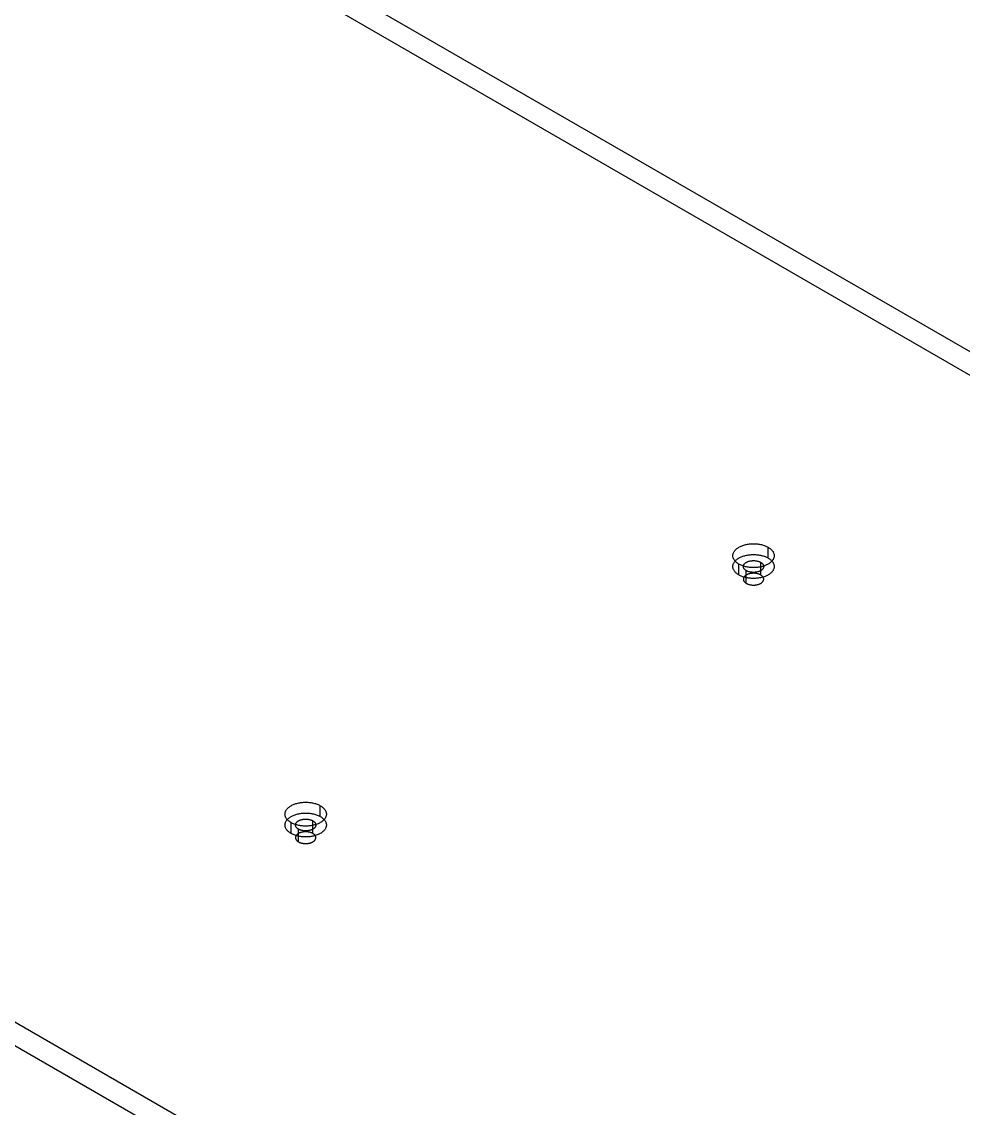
# Model space of a CAD drawing. Header units: inches. Extents: x 3 to 201, y 3 to 129.
# Drawn here: x 65.004 to 68.527, y 17.316 to 21.382 of the extents above; entities that cross this region are included whole.
import ezdxf

# ---------------------------------------------------------------- set-up
doc = ezdxf.new("R2010")
doc.units = ezdxf.units.IN
doc.header["$MEASUREMENT"] = 0

msp = doc.modelspace()

# ---------------------------------------------------------------- linework, layer by layer
at = {"layer": 'OUTLINE'}
for p, q in [((58.1268, 26.1667), (76.386, 15.6244)), ((58.1268, 26.0787), (76.386, 15.5364)), ((72.4259, 13.3379), (54.1667, 23.8802)), ((72.4259, 13.25), (54.1667, 23.7923)), ((67.6669, 19.3949), (67.6679, 19.397)), ((67.6679, 19.397), (67.6691, 19.3991)), ((67.6691, 19.3991), (67.6705, 19.4011)), ((67.6705, 19.4011), (67.672, 19.4031)), ((67.672, 19.4031), (67.6737, 19.4051)), ((67.6737, 19.4051), (67.6756, 19.407)), ((67.6756, 19.407), (67.6776, 19.4088)), ((67.6776, 19.4088), (67.6798, 19.4106)), ((67.6798, 19.4106), (67.6821, 19.4124)), ((67.6821, 19.4124), (67.6846, 19.414)), ((67.6846, 19.414), (67.6872, 19.4156)), ((67.6872, 19.4156), (67.69, 19.4171)), ((67.69, 19.4171), (67.6929, 19.4186)), ((67.6929, 19.4186), (67.6959, 19.4199)), ((67.6959, 19.4199), (67.699, 19.4212)), ((67.699, 19.4212), (67.7022, 19.4223)), ((67.7022, 19.4223), (67.7055, 19.4234)), ((67.7055, 19.4234), (67.7089, 19.4244)), ((67.7089, 19.4244), (67.7124, 19.4253)), ((67.7124, 19.4253), (67.7159, 19.4261)), ((67.7159, 19.4261), (67.7195, 19.4268)), ((67.7195, 19.4268), (67.7232, 19.4274)), ((67.7232, 19.4274), (67.7269, 19.4278)), ((67.7269, 19.4278), (67.7306, 19.4282)), ((67.7306, 19.4282), (67.7344, 19.4285)), ((67.7344, 19.4285), (67.7382, 19.4287)), ((67.7382, 19.4287), (67.742, 19.4287)), ((67.742, 19.4287), (67.7458, 19.4287)), ((67.7458, 19.4287), (67.7496, 19.4285)), ((67.7496, 19.4285), (67.7533, 19.4282)), ((67.7533, 19.4282), (67.7571, 19.4278)), ((67.7571, 19.4278), (67.7608, 19.4274)), ((67.7608, 19.4274), (67.7645, 19.4268)), ((67.7645, 19.4268), (67.7681, 19.4261)), ((67.7681, 19.4261), (67.7716, 19.4253)), ((67.7716, 19.4253), (67.7751, 19.4244)), ((67.7751, 19.4244), (67.7785, 19.4234)), ((67.7785, 19.4234), (67.7818, 19.4223)), ((67.7818, 19.4223), (67.785, 19.4212)), ((67.785, 19.4212), (67.7881, 19.4199)), ((67.7881, 19.4199), (67.7911, 19.4186)), ((67.7911, 19.4186), (67.794, 19.4171)), ((67.794, 19.4171), (67.7967, 19.4156)), ((67.7967, 19.3752), (67.7967, 19.4156)), ((67.7967, 19.4156), (67.7993, 19.414)), ((67.7993, 19.414), (67.8018, 19.4124)), ((67.8018, 19.4124), (67.8042, 19.4106)), ((67.8042, 19.4106), (67.8063, 19.4088)), ((67.8063, 19.4088), (67.8084, 19.407)), ((67.8084, 19.407), (67.8103, 19.4051)), ((67.8103, 19.4051), (67.812, 19.4031)), ((67.812, 19.4031), (67.8135, 19.4011)), ((67.8135, 19.4011), (67.8149, 19.3991)), ((67.8149, 19.3991), (67.8161, 19.397)), ((67.8161, 19.397), (67.8171, 19.3949)), ((67.6646, 19.384), (67.6647, 19.3862)), ((67.6647, 19.3818), (67.6646, 19.384)), ((67.6647, 19.3862), (67.6649, 19.3884)), ((67.6649, 19.3796), (67.6647, 19.3818)), ((67.6649, 19.3884), (67.6654, 19.3906)), ((67.6654, 19.3775), (67.6649, 19.3796)), ((67.6654, 19.3906), (67.6661, 19.3927)), ((67.6661, 19.3753), (67.6654, 19.3775)), ((67.6661, 19.3927), (67.6669, 19.3949)), ((67.6669, 19.3731), (67.6661, 19.3753)), ((67.6679, 19.371), (67.6669, 19.3731)), ((67.6669, 19.3544), (67.6679, 19.3565)), ((67.6691, 19.369), (67.6679, 19.371)), ((67.6679, 19.3565), (67.6691, 19.3586)), ((67.6705, 19.3669), (67.6691, 19.369)), ((67.6691, 19.3586), (67.6705, 19.3607)), ((67.672, 19.3649), (67.6705, 19.3669)), ((67.6705, 19.3607), (67.672, 19.3627)), ((67.6737, 19.3629), (67.672, 19.3649)), ((67.672, 19.3627), (67.6737, 19.3646)), ((67.6737, 19.3646), (67.6756, 19.3665)), ((67.6756, 19.361), (67.6737, 19.3629)), ((67.6756, 19.3665), (67.6776, 19.3684)), ((67.6776, 19.3592), (67.6756, 19.361)), ((67.6776, 19.3684), (67.6798, 19.3702)), ((67.6798, 19.3574), (67.6776, 19.3592)), ((67.6798, 19.3702), (67.6821, 19.3719)), ((67.6821, 19.3557), (67.6798, 19.3574)), ((67.6821, 19.3719), (67.6846, 19.3736)), ((67.6846, 19.354), (67.6821, 19.3557)), ((67.6846, 19.3736), (67.6872, 19.3752)), ((67.6872, 19.3752), (67.69, 19.3767)), ((67.69, 19.3767), (67.6929, 19.3781)), ((67.6929, 19.3781), (67.6959, 19.3795)), ((67.6959, 19.3795), (67.699, 19.3807)), ((67.699, 19.3807), (67.7022, 19.3819)), ((67.7022, 19.3819), (67.7055, 19.383)), ((67.7055, 19.383), (67.7089, 19.384)), ((67.7084, 19.3539), (67.7093, 19.3549)), ((67.7089, 19.384), (67.7124, 19.3849)), ((67.7093, 19.3549), (67.7103, 19.3558)), ((67.7103, 19.3558), (67.7114, 19.3567)), ((67.7114, 19.3567), (67.7125, 19.3575)), ((67.7124, 19.3849), (67.7159, 19.3856)), ((67.7125, 19.3575), (67.7137, 19.3583)), ((67.7137, 19.3583), (67.715, 19.3591)), ((67.715, 19.3591), (67.7164, 19.3599)), ((67.7159, 19.3856), (67.7195, 19.3863)), ((67.7164, 19.3599), (67.7178, 19.3606)), ((67.7178, 19.3606), (67.7193, 19.3612)), ((67.7193, 19.3612), (67.7208, 19.3619)), ((67.7195, 19.3863), (67.7232, 19.3869)), ((67.7208, 19.3619), (67.7224, 19.3624)), ((67.7224, 19.3624), (67.724, 19.363)), ((67.7232, 19.3869), (67.7269, 19.3874)), ((67.724, 19.363), (67.7257, 19.3635)), ((67.7257, 19.3635), (67.7274, 19.3639)), ((67.7269, 19.3874), (67.7306, 19.3878)), ((67.7274, 19.3639), (67.7291, 19.3643)), ((67.7291, 19.3643), (67.7309, 19.3646)), ((67.7306, 19.3878), (67.7344, 19.388)), ((67.7309, 19.3646), (67.7327, 19.3649)), ((67.7327, 19.3649), (67.7345, 19.3651)), ((67.7344, 19.388), (67.7382, 19.3882)), ((67.7345, 19.3651), (67.7364, 19.3653)), ((67.7364, 19.3653), (67.7382, 19.3655)), ((67.7382, 19.3882), (67.742, 19.3883)), ((67.7382, 19.3655), (67.7401, 19.3655)), ((67.7401, 19.3655), (67.742, 19.3656)), ((67.742, 19.3883), (67.7458, 19.3882)), ((67.742, 19.3656), (67.7438, 19.3655)), ((67.7438, 19.3655), (67.7457, 19.3655)), ((67.7457, 19.3655), (67.7476, 19.3653)), ((67.7458, 19.3882), (67.7496, 19.388)), ((67.7476, 19.3653), (67.7494, 19.3651)), ((67.7494, 19.3651), (67.7512, 19.3649)), ((67.7496, 19.388), (67.7533, 19.3878)), ((67.7512, 19.3649), (67.753, 19.3646)), ((67.753, 19.3646), (67.7548, 19.3643)), ((67.7533, 19.3878), (67.7571, 19.3874)), ((67.7548, 19.3643), (67.7566, 19.3639)), ((67.7566, 19.3639), (67.7583, 19.3635)), ((67.7571, 19.3874), (67.7608, 19.3869)), ((67.7583, 19.3635), (67.76, 19.363)), ((67.76, 19.363), (67.7616, 19.3624)), ((67.7608, 19.3869), (67.7645, 19.3863)), ((67.7616, 19.3624), (67.7632, 19.3619)), ((67.7632, 19.3619), (67.7647, 19.3612)), ((67.7645, 19.3863), (67.7681, 19.3856)), ((67.7647, 19.3612), (67.7662, 19.3606)), ((67.7662, 19.3606), (67.7676, 19.3599)), ((67.7676, 19.3599), (67.7689, 19.3591)), ((67.7681, 19.3856), (67.7716, 19.3849)), ((67.7689, 19.3591), (67.7702, 19.3583)), ((67.7689, 19.3116), (67.7689, 19.3591)), ((67.7702, 19.3583), (67.7715, 19.3575)), ((67.7715, 19.3575), (67.7726, 19.3567)), ((67.7716, 19.3849), (67.7751, 19.384)), ((67.7726, 19.3567), (67.7737, 19.3558)), ((67.7737, 19.3558), (67.7747, 19.3549)), ((67.7747, 19.3549), (67.7756, 19.3539)), ((67.7751, 19.384), (67.7785, 19.383)), ((67.7785, 19.383), (67.7818, 19.3819)), ((67.7818, 19.3819), (67.785, 19.3807)), ((67.785, 19.3807), (67.7881, 19.3795)), ((67.7881, 19.3795), (67.7911, 19.3781)), ((67.7911, 19.3781), (67.794, 19.3767)), ((67.794, 19.3767), (67.7967, 19.3752)), ((67.7967, 19.3752), (67.7993, 19.3736)), ((67.7993, 19.3736), (67.8018, 19.3719)), ((67.8018, 19.3557), (67.7993, 19.354)), ((67.8018, 19.3719), (67.8042, 19.3702)), ((67.8042, 19.3574), (67.8018, 19.3557)), ((67.8042, 19.3702), (67.8063, 19.3684)), ((67.8063, 19.3592), (67.8042, 19.3574)), ((67.8063, 19.3684), (67.8084, 19.3665)), ((67.8084, 19.361), (67.8063, 19.3592)), ((67.8084, 19.3665), (67.8103, 19.3646)), ((67.8103, 19.3629), (67.8084, 19.361)), ((67.812, 19.3649), (67.8103, 19.3629)), ((67.8103, 19.3646), (67.812, 19.3627)), ((67.8135, 19.3669), (67.812, 19.3649)), ((67.812, 19.3627), (67.8135, 19.3607)), ((67.8149, 19.369), (67.8135, 19.3669)), ((67.8135, 19.3607), (67.8149, 19.3586)), ((67.8161, 19.371), (67.8149, 19.369)), ((67.8149, 19.3586), (67.8161, 19.3565)), ((67.8171, 19.3731), (67.8161, 19.371)), ((67.8161, 19.3565), (67.8171, 19.3544)), ((67.8171, 19.3949), (67.8179, 19.3927)), ((67.8179, 19.3753), (67.8171, 19.3731)), ((67.8179, 19.3927), (67.8186, 19.3906)), ((67.8186, 19.3775), (67.8179, 19.3753)), ((67.8186, 19.3906), (67.819, 19.3884)), ((67.819, 19.3796), (67.8186, 19.3775)), ((67.819, 19.3884), (67.8193, 19.3862)), ((67.8193, 19.3818), (67.819, 19.3796)), ((67.8193, 19.3862), (67.8194, 19.384)), ((67.8194, 19.384), (67.8193, 19.3818)), ((67.6646, 19.3436), (67.6647, 19.3458)), ((67.6647, 19.3414), (67.6646, 19.3436)), ((67.6647, 19.3458), (67.6649, 19.3479)), ((67.6649, 19.3392), (67.6647, 19.3414)), ((67.6649, 19.3479), (67.6654, 19.3501)), ((67.6654, 19.337), (67.6649, 19.3392)), ((67.6654, 19.3501), (67.6661, 19.3523)), ((67.6661, 19.3348), (67.6654, 19.337)), ((67.6661, 19.3523), (67.6669, 19.3544)), ((67.6669, 19.3327), (67.6661, 19.3348)), ((67.6679, 19.3306), (67.6669, 19.3327)), ((67.6691, 19.3285), (67.6679, 19.3306)), ((67.6705, 19.3265), (67.6691, 19.3285)), ((67.672, 19.3244), (67.6705, 19.3265)), ((67.6737, 19.3225), (67.672, 19.3244)), ((67.6756, 19.3206), (67.6737, 19.3225)), ((67.6776, 19.3187), (67.6756, 19.3206)), ((67.6798, 19.3169), (67.6776, 19.3187)), ((67.6821, 19.3152), (67.6798, 19.3169)), ((67.6846, 19.3135), (67.6821, 19.3152)), ((67.6872, 19.3524), (67.6846, 19.354)), ((67.69, 19.3509), (67.6872, 19.3524)), ((67.6872, 19.312), (67.6872, 19.3524)), ((67.6929, 19.3495), (67.69, 19.3509)), ((67.6959, 19.3481), (67.6929, 19.3495)), ((67.699, 19.3468), (67.6959, 19.3481)), ((67.7022, 19.3457), (67.699, 19.3468)), ((67.7055, 19.3446), (67.7022, 19.3457)), ((67.7039, 19.3446), (67.704, 19.3457)), ((67.7039, 19.3436), (67.7039, 19.3446)), ((67.7039, 19.3425), (67.7039, 19.3436)), ((67.704, 19.3414), (67.7039, 19.3425)), ((67.704, 19.3457), (67.7043, 19.3468)), ((67.7043, 19.3403), (67.704, 19.3414)), ((67.7043, 19.3468), (67.7046, 19.3479)), ((67.7046, 19.3393), (67.7043, 19.3403)), ((67.7046, 19.3479), (67.705, 19.3489)), ((67.705, 19.3382), (67.7046, 19.3393)), ((67.705, 19.3489), (67.7055, 19.3499)), ((67.7055, 19.3372), (67.705, 19.3382)), ((67.7055, 19.3499), (67.7061, 19.351)), ((67.7089, 19.3436), (67.7055, 19.3446)), ((67.7061, 19.3361), (67.7055, 19.3372)), ((67.7061, 19.351), (67.7068, 19.352)), ((67.7068, 19.3351), (67.7061, 19.3361)), ((67.7068, 19.352), (67.7075, 19.353)), ((67.7075, 19.3341), (67.7068, 19.3351)), ((67.7075, 19.353), (67.7084, 19.3539)), ((67.7084, 19.3332), (67.7075, 19.3341)), ((67.7093, 19.3322), (67.7084, 19.3332)), ((67.7124, 19.3427), (67.7089, 19.3436)), ((67.7103, 19.3313), (67.7093, 19.3322)), ((67.7114, 19.3304), (67.7103, 19.3313)), ((67.7125, 19.3296), (67.7114, 19.3304)), ((67.7159, 19.3419), (67.7124, 19.3427)), ((67.7137, 19.3288), (67.7125, 19.3296)), ((67.715, 19.328), (67.7137, 19.3288)), ((67.7164, 19.3272), (67.715, 19.328)), ((67.715, 19.2805), (67.715, 19.328)), ((67.7195, 19.3412), (67.7159, 19.3419)), ((67.7178, 19.3265), (67.7164, 19.3272)), ((67.7193, 19.3259), (67.7178, 19.3265)), ((67.7208, 19.3253), (67.7193, 19.3259)), ((67.7208, 19.3144), (67.7193, 19.3138)), ((67.7232, 19.3407), (67.7195, 19.3412)), ((67.7224, 19.3247), (67.7208, 19.3253)), ((67.7224, 19.315), (67.7208, 19.3144)), ((67.724, 19.3241), (67.7224, 19.3247)), ((67.724, 19.3155), (67.7224, 19.315)), ((67.7269, 19.3402), (67.7232, 19.3407)), ((67.7257, 19.3237), (67.724, 19.3241)), ((67.7257, 19.316), (67.724, 19.3155)), ((67.7274, 19.3232), (67.7257, 19.3237)), ((67.7274, 19.3164), (67.7257, 19.316)), ((67.7306, 19.3398), (67.7269, 19.3402)), ((67.7291, 19.3228), (67.7274, 19.3232)), ((67.7291, 19.3168), (67.7274, 19.3164)), ((67.7309, 19.3225), (67.7291, 19.3228)), ((67.7309, 19.3171), (67.7291, 19.3168)), ((67.7344, 19.3395), (67.7306, 19.3398)), ((67.7327, 19.3222), (67.7309, 19.3225)), ((67.7327, 19.3174), (67.7309, 19.3171)), ((67.7345, 19.322), (67.7327, 19.3222)), ((67.7345, 19.3177), (67.7327, 19.3174)), ((67.7382, 19.3394), (67.7344, 19.3395)), ((67.7364, 19.3218), (67.7345, 19.322)), ((67.7364, 19.3178), (67.7345, 19.3177)), ((67.7382, 19.3217), (67.7364, 19.3218)), ((67.7382, 19.318), (67.7364, 19.3178)), ((67.742, 19.3393), (67.7382, 19.3394)), ((67.7401, 19.3216), (67.7382, 19.3217)), ((67.7401, 19.3181), (67.7382, 19.318)), ((67.742, 19.3215), (67.7401, 19.3216)), ((67.742, 19.3181), (67.7401, 19.3181)), ((67.7458, 19.3394), (67.742, 19.3393)), ((67.7438, 19.3216), (67.742, 19.3215)), ((67.7438, 19.3181), (67.742, 19.3181)), ((67.7457, 19.3217), (67.7438, 19.3216)), ((67.7457, 19.318), (67.7438, 19.3181)), ((67.7476, 19.3218), (67.7457, 19.3217)), ((67.7476, 19.3178), (67.7457, 19.318)), ((67.7496, 19.3395), (67.7458, 19.3394)), ((67.7494, 19.322), (67.7476, 19.3218)), ((67.7494, 19.3177), (67.7476, 19.3178)), ((67.7512, 19.3222), (67.7494, 19.322)), ((67.7512, 19.3174), (67.7494, 19.3177)), ((67.7533, 19.3398), (67.7496, 19.3395)), ((67.753, 19.3225), (67.7512, 19.3222)), ((67.753, 19.3171), (67.7512, 19.3174)), ((67.7548, 19.3228), (67.753, 19.3225)), ((67.7548, 19.3168), (67.753, 19.3171)), ((67.7571, 19.3402), (67.7533, 19.3398)), ((67.7566, 19.3232), (67.7548, 19.3228)), ((67.7566, 19.3164), (67.7548, 19.3168)), ((67.7583, 19.3237), (67.7566, 19.3232)), ((67.7583, 19.316), (67.7566, 19.3164)), ((67.7608, 19.3407), (67.7571, 19.3402)), ((67.76, 19.3241), (67.7583, 19.3237)), ((67.76, 19.3155), (67.7583, 19.316)), ((67.7616, 19.3247), (67.76, 19.3241)), ((67.7616, 19.315), (67.76, 19.3155)), ((67.7645, 19.3412), (67.7608, 19.3407)), ((67.7632, 19.3253), (67.7616, 19.3247)), ((67.7632, 19.3144), (67.7616, 19.315)), ((67.7647, 19.3259), (67.7632, 19.3253)), ((67.7647, 19.3138), (67.7632, 19.3144)), ((67.7681, 19.3419), (67.7645, 19.3412)), ((67.7662, 19.3265), (67.7647, 19.3259)), ((67.7676, 19.3272), (67.7662, 19.3265)), ((67.7689, 19.328), (67.7676, 19.3272)), ((67.7716, 19.3427), (67.7681, 19.3419)), ((67.7702, 19.3288), (67.7689, 19.328)), ((67.7715, 19.3296), (67.7702, 19.3288)), ((67.7726, 19.3304), (67.7715, 19.3296)), ((67.7751, 19.3436), (67.7716, 19.3427)), ((67.7737, 19.3313), (67.7726, 19.3304)), ((67.7747, 19.3322), (67.7737, 19.3313)), ((67.7756, 19.3332), (67.7747, 19.3322)), ((67.7785, 19.3446), (67.7751, 19.3436)), ((67.7756, 19.3539), (67.7764, 19.353)), ((67.7764, 19.3341), (67.7756, 19.3332)), ((67.7764, 19.353), (67.7772, 19.352)), ((67.7772, 19.3351), (67.7764, 19.3341)), ((67.7772, 19.352), (67.7779, 19.351)), ((67.7779, 19.3361), (67.7772, 19.3351)), ((67.7779, 19.351), (67.7785, 19.3499)), ((67.7785, 19.3372), (67.7779, 19.3361)), ((67.7785, 19.3499), (67.779, 19.3489)), ((67.7818, 19.3457), (67.7785, 19.3446)), ((67.779, 19.3382), (67.7785, 19.3372)), ((67.779, 19.3489), (67.7794, 19.3479)), ((67.7794, 19.3393), (67.779, 19.3382)), ((67.7794, 19.3479), (67.7797, 19.3468)), ((67.7797, 19.3403), (67.7794, 19.3393)), ((67.7797, 19.3468), (67.7799, 19.3457)), ((67.7799, 19.3414), (67.7797, 19.3403)), ((67.7799, 19.3457), (67.7801, 19.3446)), ((67.7801, 19.3425), (67.7799, 19.3414)), ((67.7801, 19.3446), (67.7801, 19.3436)), ((67.7801, 19.3436), (67.7801, 19.3425)), ((67.785, 19.3468), (67.7818, 19.3457)), ((67.7881, 19.3481), (67.785, 19.3468)), ((67.7911, 19.3495), (67.7881, 19.3481)), ((67.794, 19.3509), (67.7911, 19.3495)), ((67.7967, 19.3524), (67.794, 19.3509)), ((67.7993, 19.354), (67.7967, 19.3524)), ((67.8018, 19.3152), (67.7993, 19.3135)), ((67.8042, 19.3169), (67.8018, 19.3152)), ((67.8063, 19.3187), (67.8042, 19.3169)), ((67.8084, 19.3206), (67.8063, 19.3187)), ((67.8103, 19.3225), (67.8084, 19.3206)), ((67.812, 19.3244), (67.8103, 19.3225)), ((67.8135, 19.3265), (67.812, 19.3244)), ((67.8149, 19.3285), (67.8135, 19.3265)), ((67.8161, 19.3306), (67.8149, 19.3285)), ((67.8171, 19.3327), (67.8161, 19.3306)), ((67.8171, 19.3544), (67.8179, 19.3523)), ((67.8179, 19.3348), (67.8171, 19.3327)), ((67.8179, 19.3523), (67.8186, 19.3501)), ((67.8186, 19.337), (67.8179, 19.3348)), ((67.8186, 19.3501), (67.819, 19.3479)), ((67.819, 19.3392), (67.8186, 19.337)), ((67.819, 19.3479), (67.8193, 19.3458)), ((67.8193, 19.3414), (67.819, 19.3392)), ((67.8193, 19.3458), (67.8194, 19.3436)), ((67.8194, 19.3436), (67.8193, 19.3414)), ((67.6872, 19.312), (67.6846, 19.3135)), ((67.69, 19.3104), (67.6872, 19.312)), ((67.6929, 19.309), (67.69, 19.3104)), ((67.6959, 19.3077), (67.6929, 19.309)), ((67.699, 19.3064), (67.6959, 19.3077)), ((67.7022, 19.3052), (67.699, 19.3064)), ((67.7055, 19.3041), (67.7022, 19.3052)), ((67.704, 19.2982), (67.7039, 19.2971)), ((67.7039, 19.2971), (67.7039, 19.2961)), ((67.7039, 19.2961), (67.7039, 19.295)), ((67.7039, 19.295), (67.704, 19.2939)), ((67.7043, 19.2993), (67.704, 19.2982)), ((67.704, 19.2939), (67.7043, 19.2928)), ((67.7046, 19.3004), (67.7043, 19.2993)), ((67.7043, 19.2928), (67.7046, 19.2918)), ((67.705, 19.3014), (67.7046, 19.3004)), ((67.7046, 19.2918), (67.705, 19.2907)), ((67.7055, 19.3025), (67.705, 19.3014)), ((67.705, 19.2907), (67.7055, 19.2897)), ((67.7089, 19.3032), (67.7055, 19.3041)), ((67.7061, 19.3035), (67.7055, 19.3025)), ((67.7055, 19.2897), (67.7061, 19.2887)), ((67.7068, 19.3045), (67.7061, 19.3035)), ((67.7061, 19.2887), (67.7068, 19.2876)), ((67.7075, 19.3055), (67.7068, 19.3045)), ((67.7068, 19.2876), (67.7075, 19.2867)), ((67.7084, 19.3064), (67.7075, 19.3055)), ((67.7075, 19.2867), (67.7084, 19.2857)), ((67.7093, 19.3074), (67.7084, 19.3064)), ((67.7084, 19.2857), (67.7093, 19.2848)), ((67.7124, 19.3023), (67.7089, 19.3032)), ((67.7103, 19.3083), (67.7093, 19.3074)), ((67.7093, 19.2848), (67.7103, 19.2838)), ((67.7114, 19.3092), (67.7103, 19.3083)), ((67.7103, 19.2838), (67.7114, 19.283)), ((67.7125, 19.31), (67.7114, 19.3092)), ((67.7114, 19.283), (67.7125, 19.2821)), ((67.7159, 19.3015), (67.7124, 19.3023)), ((67.7137, 19.3109), (67.7125, 19.31)), ((67.7125, 19.2821), (67.7137, 19.2813)), ((67.715, 19.3116), (67.7137, 19.3109)), ((67.7137, 19.2813), (67.715, 19.2805)), ((67.7164, 19.3124), (67.715, 19.3116)), ((67.715, 19.2805), (67.7164, 19.2798)), ((67.7195, 19.3008), (67.7159, 19.3015)), ((67.7178, 19.3131), (67.7164, 19.3124)), ((67.7164, 19.2798), (67.7178, 19.2791)), ((67.7193, 19.3138), (67.7178, 19.3131)), ((67.7178, 19.2791), (67.7193, 19.2784)), ((67.7193, 19.2784), (67.7208, 19.2778)), ((67.7232, 19.3002), (67.7195, 19.3008)), ((67.7208, 19.2778), (67.7224, 19.2772)), ((67.7224, 19.2772), (67.724, 19.2767)), ((67.7269, 19.2997), (67.7232, 19.3002)), ((67.724, 19.2767), (67.7257, 19.2762)), ((67.7257, 19.2762), (67.7274, 19.2757)), ((67.7306, 19.2993), (67.7269, 19.2997)), ((67.7274, 19.2757), (67.7291, 19.2753)), ((67.7291, 19.2753), (67.7309, 19.275)), ((67.7344, 19.2991), (67.7306, 19.2993)), ((67.7309, 19.275), (67.7327, 19.2747)), ((67.7327, 19.2747), (67.7345, 19.2745)), ((67.7382, 19.2989), (67.7344, 19.2991)), ((67.7345, 19.2745), (67.7364, 19.2743)), ((67.7364, 19.2743), (67.7382, 19.2742)), ((67.742, 19.2989), (67.7382, 19.2989)), ((67.7382, 19.2742), (67.7401, 19.2741)), ((67.7401, 19.2741), (67.742, 19.2741)), ((67.7458, 19.2989), (67.742, 19.2989)), ((67.742, 19.2741), (67.7438, 19.2741)), ((67.7438, 19.2741), (67.7457, 19.2742)), ((67.7457, 19.2742), (67.7476, 19.2743)), ((67.7496, 19.2991), (67.7458, 19.2989)), ((67.7476, 19.2743), (67.7494, 19.2745)), ((67.7494, 19.2745), (67.7512, 19.2747)), ((67.7533, 19.2993), (67.7496, 19.2991)), ((67.7512, 19.2747), (67.753, 19.275)), ((67.753, 19.275), (67.7548, 19.2753)), ((67.7571, 19.2997), (67.7533, 19.2993)), ((67.7548, 19.2753), (67.7566, 19.2757)), ((67.7566, 19.2757), (67.7583, 19.2762)), ((67.7608, 19.3002), (67.7571, 19.2997)), ((67.7583, 19.2762), (67.76, 19.2767)), ((67.76, 19.2767), (67.7616, 19.2772)), ((67.7645, 19.3008), (67.7608, 19.3002)), ((67.7616, 19.2772), (67.7632, 19.2778)), ((67.7632, 19.2778), (67.7647, 19.2784)), ((67.7681, 19.3015), (67.7645, 19.3008)), ((67.7662, 19.3131), (67.7647, 19.3138)), ((67.7647, 19.2784), (67.7662, 19.2791)), ((67.7676, 19.3124), (67.7662, 19.3131)), ((67.7662, 19.2791), (67.7676, 19.2798)), ((67.7689, 19.3116), (67.7676, 19.3124)), ((67.7676, 19.2798), (67.7689, 19.2805)), ((67.7716, 19.3023), (67.7681, 19.3015)), ((67.7702, 19.3109), (67.7689, 19.3116)), ((67.7689, 19.2805), (67.7702, 19.2813)), ((67.7715, 19.31), (67.7702, 19.3109)), ((67.7702, 19.2813), (67.7715, 19.2821)), ((67.7726, 19.3092), (67.7715, 19.31)), ((67.7715, 19.2821), (67.7726, 19.283)), ((67.7751, 19.3032), (67.7716, 19.3023)), ((67.7737, 19.3083), (67.7726, 19.3092)), ((67.7726, 19.283), (67.7737, 19.2838)), ((67.7747, 19.3074), (67.7737, 19.3083)), ((67.7737, 19.2838), (67.7747, 19.2848)), ((67.7756, 19.3064), (67.7747, 19.3074)), ((67.7747, 19.2848), (67.7756, 19.2857)), ((67.7785, 19.3041), (67.7751, 19.3032)), ((67.7764, 19.3055), (67.7756, 19.3064)), ((67.7756, 19.2857), (67.7764, 19.2867)), ((67.7772, 19.3045), (67.7764, 19.3055)), ((67.7764, 19.2867), (67.7772, 19.2876)), ((67.7779, 19.3035), (67.7772, 19.3045)), ((67.7772, 19.2876), (67.7779, 19.2887)), ((67.7785, 19.3025), (67.7779, 19.3035)), ((67.7779, 19.2887), (67.7785, 19.2897)), ((67.7818, 19.3052), (67.7785, 19.3041)), ((67.779, 19.3014), (67.7785, 19.3025)), ((67.7785, 19.2897), (67.779, 19.2907)), ((67.7794, 19.3004), (67.779, 19.3014)), ((67.779, 19.2907), (67.7794, 19.2918)), ((67.7797, 19.2993), (67.7794, 19.3004)), ((67.7794, 19.2918), (67.7797, 19.2928)), ((67.7799, 19.2982), (67.7797, 19.2993)), ((67.7797, 19.2928), (67.7799, 19.2939)), ((67.7801, 19.2971), (67.7799, 19.2982)), ((67.7799, 19.2939), (67.7801, 19.295)), ((67.7801, 19.2961), (67.7801, 19.2971)), ((67.7801, 19.295), (67.7801, 19.2961)), ((67.785, 19.3064), (67.7818, 19.3052)), ((67.7881, 19.3077), (67.785, 19.3064)), ((67.7911, 19.309), (67.7881, 19.3077)), ((67.794, 19.3104), (67.7911, 19.309)), ((67.7967, 19.312), (67.794, 19.3104)), ((67.7993, 19.3135), (67.7967, 19.312)), ((66.0477, 18.46), (66.0514, 18.4605)), ((66.0514, 18.4605), (66.0552, 18.4609)), ((66.0552, 18.4609), (66.059, 18.4611)), ((66.059, 18.4611), (66.0627, 18.4613)), ((66.0627, 18.4613), (66.0665, 18.4614)), ((66.0665, 18.4614), (66.0703, 18.4613)), ((66.0703, 18.4613), (66.0741, 18.4611)), ((66.0741, 18.4611), (66.0779, 18.4609)), ((66.0779, 18.4609), (66.0816, 18.4605)), ((66.0816, 18.4605), (66.0854, 18.46)), ((65.9892, 18.4189), (65.9895, 18.421)), ((65.9895, 18.421), (65.99, 18.4232)), ((65.99, 18.4232), (65.9906, 18.4254)), ((65.9906, 18.4254), (65.9914, 18.4275)), ((65.9914, 18.4275), (65.9925, 18.4296)), ((65.9925, 18.4296), (65.9937, 18.4317)), ((65.9937, 18.4317), (65.995, 18.4338)), ((65.995, 18.4338), (65.9966, 18.4358)), ((65.9966, 18.4358), (65.9983, 18.4377)), ((65.9983, 18.4377), (66.0001, 18.4396)), ((66.0001, 18.4396), (66.0022, 18.4415)), ((66.0022, 18.4415), (66.0044, 18.4433)), ((66.0044, 18.4433), (66.0067, 18.445)), ((66.0067, 18.445), (66.0092, 18.4467)), ((66.0092, 18.4467), (66.0118, 18.4483)), ((66.0118, 18.4483), (66.0146, 18.4498)), ((66.0146, 18.4498), (66.0174, 18.4512)), ((66.0174, 18.4512), (66.0204, 18.4526)), ((66.0204, 18.4526), (66.0235, 18.4538)), ((66.0235, 18.4538), (66.0267, 18.455)), ((66.0267, 18.455), (66.03, 18.4561)), ((66.03, 18.4561), (66.0334, 18.4571)), ((66.0334, 18.4571), (66.0369, 18.458)), ((66.0369, 18.458), (66.0405, 18.4588)), ((66.0405, 18.4588), (66.0441, 18.4594)), ((66.0441, 18.4594), (66.0477, 18.46)), ((66.0441, 18.419), (66.0477, 18.4196)), ((66.0477, 18.4196), (66.0514, 18.4201)), ((66.0514, 18.4201), (66.0552, 18.4204)), ((66.0552, 18.4204), (66.059, 18.4207)), ((66.059, 18.4207), (66.0627, 18.4209)), ((66.0627, 18.4209), (66.0665, 18.4209)), ((66.0665, 18.4209), (66.0703, 18.4209)), ((66.0703, 18.4209), (66.0741, 18.4207)), ((66.0741, 18.4207), (66.0779, 18.4204)), ((66.0779, 18.4204), (66.0816, 18.4201)), ((66.0816, 18.4201), (66.0854, 18.4196)), ((66.0854, 18.46), (66.089, 18.4594)), ((66.0854, 18.4196), (66.089, 18.419)), ((66.089, 18.4594), (66.0926, 18.4588)), ((66.0926, 18.4588), (66.0962, 18.458)), ((66.0962, 18.458), (66.0996, 18.4571)), ((66.0996, 18.4571), (66.103, 18.4561)), ((66.103, 18.4561), (66.1063, 18.455)), ((66.1063, 18.455), (66.1096, 18.4538)), ((66.1096, 18.4538), (66.1127, 18.4526)), ((66.1127, 18.4526), (66.1157, 18.4512)), ((66.1157, 18.4512), (66.1185, 18.4498)), ((66.1185, 18.4498), (66.1213, 18.4483)), ((66.1213, 18.4078), (66.1213, 18.4483)), ((66.1213, 18.4483), (66.1239, 18.4467)), ((66.1239, 18.4467), (66.1264, 18.445)), ((66.1264, 18.445), (66.1287, 18.4433)), ((66.1287, 18.4433), (66.1309, 18.4415)), ((66.1309, 18.4415), (66.1329, 18.4396)), ((66.1329, 18.4396), (66.1348, 18.4377)), ((66.1348, 18.4377), (66.1365, 18.4358)), ((66.1365, 18.4358), (66.1381, 18.4338)), ((66.1381, 18.4338), (66.1394, 18.4317)), ((66.1394, 18.4317), (66.1406, 18.4296)), ((66.1406, 18.4296), (66.1416, 18.4275)), ((66.1416, 18.4275), (66.1425, 18.4254)), ((66.1425, 18.4254), (66.1431, 18.4232)), ((66.1431, 18.4232), (66.1436, 18.421)), ((66.1436, 18.421), (66.1439, 18.4189)), ((65.9891, 18.4167), (65.9892, 18.4189)), ((65.9892, 18.4145), (65.9891, 18.4167)), ((65.9895, 18.4123), (65.9892, 18.4145)), ((65.9892, 18.3784), (65.9895, 18.3806)), ((65.99, 18.4101), (65.9895, 18.4123)), ((65.9895, 18.3806), (65.99, 18.3828)), ((65.9906, 18.4079), (65.99, 18.4101)), ((65.99, 18.3828), (65.9906, 18.3849)), ((65.9914, 18.4058), (65.9906, 18.4079)), ((65.9906, 18.3849), (65.9914, 18.3871)), ((65.9925, 18.4037), (65.9914, 18.4058)), ((65.9914, 18.3871), (65.9925, 18.3892)), ((65.9937, 18.4016), (65.9925, 18.4037)), ((65.9925, 18.3892), (65.9937, 18.3913)), ((65.995, 18.3996), (65.9937, 18.4016)), ((65.9937, 18.3913), (65.995, 18.3933)), ((65.9966, 18.3976), (65.995, 18.3996)), ((65.995, 18.3933), (65.9966, 18.3953)), ((65.9983, 18.3956), (65.9966, 18.3976)), ((65.9966, 18.3953), (65.9983, 18.3973)), ((65.9983, 18.3973), (66.0001, 18.3992)), ((66.0001, 18.3937), (65.9983, 18.3956)), ((66.0001, 18.3992), (66.0022, 18.401)), ((66.0022, 18.3918), (66.0001, 18.3937)), ((66.0022, 18.401), (66.0044, 18.4028)), ((66.0044, 18.39), (66.0022, 18.3918)), ((66.0044, 18.4028), (66.0067, 18.4046)), ((66.0067, 18.3883), (66.0044, 18.39)), ((66.0067, 18.4046), (66.0092, 18.4062)), ((66.0092, 18.3866), (66.0067, 18.3883)), ((66.0092, 18.4062), (66.0118, 18.4078)), ((66.0118, 18.3851), (66.0092, 18.3866)), ((66.0118, 18.4078), (66.0146, 18.4093)), ((66.0146, 18.3835), (66.0118, 18.3851)), ((66.0118, 18.3446), (66.0118, 18.3851)), ((66.0146, 18.4093), (66.0174, 18.4108)), ((66.0174, 18.3821), (66.0146, 18.3835)), ((66.0174, 18.4108), (66.0204, 18.4121)), ((66.0204, 18.3808), (66.0174, 18.3821)), ((66.0204, 18.4121), (66.0235, 18.4134)), ((66.0235, 18.3795), (66.0204, 18.3808)), ((66.0235, 18.4134), (66.0267, 18.4146)), ((66.0267, 18.3783), (66.0235, 18.3795)), ((66.0267, 18.4146), (66.03, 18.4156)), ((66.0286, 18.3784), (66.0288, 18.3794)), ((66.0288, 18.3794), (66.0291, 18.3805)), ((66.0291, 18.3805), (66.0296, 18.3816)), ((66.0296, 18.3816), (66.0301, 18.3826)), ((66.03, 18.4156), (66.0334, 18.4166)), ((66.0301, 18.3826), (66.0306, 18.3836)), ((66.0306, 18.3836), (66.0313, 18.3846)), ((66.0313, 18.3846), (66.0321, 18.3856)), ((66.0321, 18.3856), (66.0329, 18.3866)), ((66.0329, 18.3866), (66.0338, 18.3875)), ((66.0334, 18.4166), (66.0369, 18.4175)), ((66.0338, 18.3875), (66.0348, 18.3884)), ((66.0348, 18.3884), (66.0359, 18.3893)), ((66.0359, 18.3893), (66.0371, 18.3902)), ((66.0369, 18.4175), (66.0405, 18.4183)), ((66.0371, 18.3902), (66.0383, 18.391)), ((66.0383, 18.391), (66.0396, 18.3918)), ((66.0396, 18.3918), (66.0409, 18.3925)), ((66.0405, 18.4183), (66.0441, 18.419)), ((66.0409, 18.3925), (66.0424, 18.3932)), ((66.0424, 18.3932), (66.0438, 18.3939)), ((66.0438, 18.3939), (66.0454, 18.3945)), ((66.0454, 18.3945), (66.0469, 18.3951)), ((66.0469, 18.3951), (66.0486, 18.3956)), ((66.0486, 18.3956), (66.0502, 18.3961)), ((66.0502, 18.3961), (66.052, 18.3966)), ((66.052, 18.3966), (66.0537, 18.3969)), ((66.0537, 18.3969), (66.0555, 18.3973)), ((66.0555, 18.3973), (66.0573, 18.3976)), ((66.0573, 18.3976), (66.0591, 18.3978)), ((66.0591, 18.3978), (66.0609, 18.398)), ((66.0609, 18.398), (66.0628, 18.3981)), ((66.0628, 18.3981), (66.0647, 18.3982)), ((66.0647, 18.3982), (66.0665, 18.3982)), ((66.0665, 18.3982), (66.0684, 18.3982)), ((66.0684, 18.3982), (66.0703, 18.3981)), ((66.0703, 18.3981), (66.0721, 18.398)), ((66.0721, 18.398), (66.074, 18.3978)), ((66.074, 18.3978), (66.0758, 18.3976)), ((66.0758, 18.3976), (66.0776, 18.3973)), ((66.0776, 18.3973), (66.0794, 18.3969)), ((66.0794, 18.3969), (66.0811, 18.3966)), ((66.0811, 18.3966), (66.0828, 18.3961)), ((66.0828, 18.3961), (66.0845, 18.3956)), ((66.0845, 18.3956), (66.0861, 18.3951)), ((66.0861, 18.3951), (66.0877, 18.3945)), ((66.0877, 18.3945), (66.0893, 18.3939)), ((66.089, 18.419), (66.0926, 18.4183)), ((66.0893, 18.3939), (66.0907, 18.3932)), ((66.0907, 18.3932), (66.0921, 18.3925)), ((66.0921, 18.3925), (66.0935, 18.3918)), ((66.0926, 18.4183), (66.0962, 18.4175)), ((66.0935, 18.3443), (66.0935, 18.3918)), ((66.0935, 18.3918), (66.0948, 18.391)), ((66.0948, 18.391), (66.096, 18.3902)), ((66.096, 18.3902), (66.0972, 18.3893)), ((66.0962, 18.4175), (66.0996, 18.4166)), ((66.0972, 18.3893), (66.0982, 18.3884)), ((66.0982, 18.3884), (66.0992, 18.3875)), ((66.0992, 18.3875), (66.1002, 18.3866)), ((66.0996, 18.4166), (66.103, 18.4156)), ((66.1002, 18.3866), (66.101, 18.3856)), ((66.101, 18.3856), (66.1018, 18.3846)), ((66.1018, 18.3846), (66.1024, 18.3836)), ((66.1024, 18.3836), (66.103, 18.3826)), ((66.103, 18.4156), (66.1063, 18.4146)), ((66.103, 18.3826), (66.1035, 18.3816)), ((66.1035, 18.3816), (66.1039, 18.3805)), ((66.1039, 18.3805), (66.1043, 18.3794)), ((66.1043, 18.3794), (66.1045, 18.3784)), ((66.1063, 18.4146), (66.1096, 18.4134)), ((66.1096, 18.3795), (66.1063, 18.3783)), ((66.1096, 18.4134), (66.1127, 18.4121)), ((66.1127, 18.3808), (66.1096, 18.3795)), ((66.1127, 18.4121), (66.1157, 18.4108)), ((66.1157, 18.3821), (66.1127, 18.3808)), ((66.1157, 18.4108), (66.1185, 18.4093)), ((66.1185, 18.3835), (66.1157, 18.3821)), ((66.1185, 18.4093), (66.1213, 18.4078)), ((66.1213, 18.3851), (66.1185, 18.3835)), ((66.1213, 18.4078), (66.1239, 18.4062)), ((66.1239, 18.3866), (66.1213, 18.3851)), ((66.1239, 18.4062), (66.1264, 18.4046)), ((66.1264, 18.3883), (66.1239, 18.3866)), ((66.1264, 18.4046), (66.1287, 18.4028)), ((66.1287, 18.39), (66.1264, 18.3883)), ((66.1287, 18.4028), (66.1309, 18.401)), ((66.1309, 18.3918), (66.1287, 18.39)), ((66.1309, 18.401), (66.1329, 18.3992)), ((66.1329, 18.3937), (66.1309, 18.3918)), ((66.1329, 18.3992), (66.1348, 18.3973)), ((66.1348, 18.3956), (66.1329, 18.3937)), ((66.1365, 18.3976), (66.1348, 18.3956)), ((66.1348, 18.3973), (66.1365, 18.3953)), ((66.1381, 18.3996), (66.1365, 18.3976)), ((66.1365, 18.3953), (66.1381, 18.3933)), ((66.1394, 18.4016), (66.1381, 18.3996)), ((66.1381, 18.3933), (66.1394, 18.3913)), ((66.1406, 18.4037), (66.1394, 18.4016)), ((66.1394, 18.3913), (66.1406, 18.3892)), ((66.1416, 18.4058), (66.1406, 18.4037)), ((66.1406, 18.3892), (66.1416, 18.3871)), ((66.1425, 18.4079), (66.1416, 18.4058)), ((66.1416, 18.3871), (66.1425, 18.3849)), ((66.1431, 18.4101), (66.1425, 18.4079)), ((66.1425, 18.3849), (66.1431, 18.3828)), ((66.1436, 18.4123), (66.1431, 18.4101)), ((66.1431, 18.3828), (66.1436, 18.3806)), ((66.1439, 18.4145), (66.1436, 18.4123)), ((66.1436, 18.3806), (66.1439, 18.3784)), ((66.1439, 18.4189), (66.144, 18.4167)), ((66.144, 18.4167), (66.1439, 18.4145)), ((65.9891, 18.3762), (65.9892, 18.3784)), ((65.9892, 18.374), (65.9891, 18.3762)), ((65.9895, 18.3718), (65.9892, 18.374)), ((65.99, 18.3697), (65.9895, 18.3718)), ((65.9906, 18.3675), (65.99, 18.3697)), ((65.9914, 18.3654), (65.9906, 18.3675)), ((65.9925, 18.3632), (65.9914, 18.3654)), ((65.9937, 18.3612), (65.9925, 18.3632)), ((65.995, 18.3591), (65.9937, 18.3612)), ((65.9966, 18.3571), (65.995, 18.3591)), ((65.9983, 18.3551), (65.9966, 18.3571)), ((66.0001, 18.3532), (65.9983, 18.3551)), ((66.0022, 18.3514), (66.0001, 18.3532)), ((66.0044, 18.3496), (66.0022, 18.3514)), ((66.0067, 18.3479), (66.0044, 18.3496)), ((66.0092, 18.3462), (66.0067, 18.3479)), ((66.0118, 18.3446), (66.0092, 18.3462)), ((66.0146, 18.3431), (66.0118, 18.3446)), ((66.0174, 18.3417), (66.0146, 18.3431)), ((66.0204, 18.3403), (66.0174, 18.3417)), ((66.0235, 18.339), (66.0204, 18.3403)), ((66.0267, 18.3379), (66.0235, 18.339)), ((66.03, 18.3772), (66.0267, 18.3783)), ((66.0284, 18.3762), (66.0285, 18.3773)), ((66.0285, 18.3751), (66.0284, 18.3762)), ((66.0285, 18.3773), (66.0286, 18.3784)), ((66.0286, 18.3741), (66.0285, 18.3751)), ((66.0288, 18.373), (66.0286, 18.3741)), ((66.0291, 18.3719), (66.0288, 18.373)), ((66.0296, 18.3709), (66.0291, 18.3719)), ((66.0301, 18.3698), (66.0296, 18.3709)), ((66.0334, 18.3763), (66.03, 18.3772)), ((66.0306, 18.3688), (66.0301, 18.3698)), ((66.0313, 18.3678), (66.0306, 18.3688)), ((66.0321, 18.3668), (66.0313, 18.3678)), ((66.0321, 18.3381), (66.0313, 18.3372)), ((66.0329, 18.3658), (66.0321, 18.3668)), ((66.0329, 18.3391), (66.0321, 18.3381)), ((66.0338, 18.3649), (66.0329, 18.3658)), ((66.0338, 18.34), (66.0329, 18.3391)), ((66.0369, 18.3754), (66.0334, 18.3763)), ((66.0348, 18.364), (66.0338, 18.3649)), ((66.0348, 18.341), (66.0338, 18.34)), ((66.0359, 18.3631), (66.0348, 18.364)), ((66.0359, 18.3418), (66.0348, 18.341)), ((66.0371, 18.3622), (66.0359, 18.3631)), ((66.0371, 18.3427), (66.0359, 18.3418)), ((66.0405, 18.3746), (66.0369, 18.3754)), ((66.0383, 18.3614), (66.0371, 18.3622)), ((66.0383, 18.3435), (66.0371, 18.3427)), ((66.0396, 18.3606), (66.0383, 18.3614)), ((66.0396, 18.3443), (66.0383, 18.3435)), ((66.0396, 18.3132), (66.0396, 18.3606)), ((66.0409, 18.3599), (66.0396, 18.3606)), ((66.0409, 18.345), (66.0396, 18.3443)), ((66.0441, 18.3739), (66.0405, 18.3746)), ((66.0424, 18.3592), (66.0409, 18.3599)), ((66.0424, 18.3457), (66.0409, 18.345)), ((66.0438, 18.3585), (66.0424, 18.3592)), ((66.0438, 18.3464), (66.0424, 18.3457)), ((66.0454, 18.3579), (66.0438, 18.3585)), ((66.0454, 18.347), (66.0438, 18.3464)), ((66.0477, 18.3733), (66.0441, 18.3739)), ((66.0469, 18.3573), (66.0454, 18.3579)), ((66.0469, 18.3476), (66.0454, 18.347)), ((66.0486, 18.3568), (66.0469, 18.3573)), ((66.0486, 18.3481), (66.0469, 18.3476)), ((66.0514, 18.3728), (66.0477, 18.3733)), ((66.0502, 18.3563), (66.0486, 18.3568)), ((66.0502, 18.3486), (66.0486, 18.3481)), ((66.052, 18.3559), (66.0502, 18.3563)), ((66.052, 18.3491), (66.0502, 18.3486)), ((66.0552, 18.3725), (66.0514, 18.3728)), ((66.0537, 18.3555), (66.052, 18.3559)), ((66.0537, 18.3495), (66.052, 18.3491)), ((66.0555, 18.3551), (66.0537, 18.3555)), ((66.0555, 18.3498), (66.0537, 18.3495)), ((66.059, 18.3722), (66.0552, 18.3725)), ((66.0573, 18.3549), (66.0555, 18.3551)), ((66.0573, 18.3501), (66.0555, 18.3498)), ((66.0591, 18.3546), (66.0573, 18.3549)), ((66.0591, 18.3503), (66.0573, 18.3501)), ((66.0627, 18.372), (66.059, 18.3722)), ((66.0609, 18.3544), (66.0591, 18.3546)), ((66.0609, 18.3505), (66.0591, 18.3503)), ((66.0628, 18.3543), (66.0609, 18.3544)), ((66.0628, 18.3506), (66.0609, 18.3505)), ((66.0665, 18.372), (66.0627, 18.372)), ((66.0647, 18.3542), (66.0628, 18.3543)), ((66.0647, 18.3507), (66.0628, 18.3506)), ((66.0665, 18.3542), (66.0647, 18.3542)), ((66.0665, 18.3507), (66.0647, 18.3507)), ((66.0703, 18.372), (66.0665, 18.372)), ((66.0684, 18.3542), (66.0665, 18.3542)), ((66.0684, 18.3507), (66.0665, 18.3507)), ((66.0703, 18.3543), (66.0684, 18.3542)), ((66.0703, 18.3506), (66.0684, 18.3507)), ((66.0741, 18.3722), (66.0703, 18.372)), ((66.0721, 18.3544), (66.0703, 18.3543)), ((66.0721, 18.3505), (66.0703, 18.3506)), ((66.074, 18.3546), (66.0721, 18.3544)), ((66.074, 18.3503), (66.0721, 18.3505)), ((66.0758, 18.3549), (66.074, 18.3546)), ((66.0758, 18.3501), (66.074, 18.3503)), ((66.0779, 18.3725), (66.0741, 18.3722)), ((66.0776, 18.3551), (66.0758, 18.3549)), ((66.0776, 18.3498), (66.0758, 18.3501)), ((66.0794, 18.3555), (66.0776, 18.3551)), ((66.0794, 18.3495), (66.0776, 18.3498)), ((66.0816, 18.3728), (66.0779, 18.3725)), ((66.0811, 18.3559), (66.0794, 18.3555)), ((66.0811, 18.3491), (66.0794, 18.3495)), ((66.0828, 18.3563), (66.0811, 18.3559)), ((66.0828, 18.3486), (66.0811, 18.3491)), ((66.0854, 18.3733), (66.0816, 18.3728)), ((66.0845, 18.3568), (66.0828, 18.3563)), ((66.0845, 18.3481), (66.0828, 18.3486)), ((66.0861, 18.3573), (66.0845, 18.3568)), ((66.0861, 18.3476), (66.0845, 18.3481)), ((66.089, 18.3739), (66.0854, 18.3733)), ((66.0877, 18.3579), (66.0861, 18.3573)), ((66.0877, 18.347), (66.0861, 18.3476)), ((66.0893, 18.3585), (66.0877, 18.3579)), ((66.0893, 18.3464), (66.0877, 18.347)), ((66.0926, 18.3746), (66.089, 18.3739)), ((66.0907, 18.3592), (66.0893, 18.3585)), ((66.0907, 18.3457), (66.0893, 18.3464)), ((66.0921, 18.3599), (66.0907, 18.3592)), ((66.0921, 18.345), (66.0907, 18.3457)), ((66.0935, 18.3606), (66.0921, 18.3599)), ((66.0935, 18.3443), (66.0921, 18.345)), ((66.0962, 18.3754), (66.0926, 18.3746)), ((66.0948, 18.3614), (66.0935, 18.3606)), ((66.0948, 18.3435), (66.0935, 18.3443)), ((66.096, 18.3622), (66.0948, 18.3614)), ((66.096, 18.3427), (66.0948, 18.3435)), ((66.0972, 18.3631), (66.096, 18.3622)), ((66.0972, 18.3418), (66.096, 18.3427)), ((66.0996, 18.3763), (66.0962, 18.3754)), ((66.0982, 18.364), (66.0972, 18.3631)), ((66.0982, 18.341), (66.0972, 18.3418)), ((66.0992, 18.3649), (66.0982, 18.364)), ((66.0992, 18.34), (66.0982, 18.341)), ((66.1002, 18.3658), (66.0992, 18.3649)), ((66.1002, 18.3391), (66.0992, 18.34)), ((66.103, 18.3772), (66.0996, 18.3763)), ((66.101, 18.3668), (66.1002, 18.3658)), ((66.101, 18.3381), (66.1002, 18.3391)), ((66.1018, 18.3678), (66.101, 18.3668)), ((66.1018, 18.3372), (66.101, 18.3381)), ((66.1024, 18.3688), (66.1018, 18.3678)), ((66.103, 18.3698), (66.1024, 18.3688)), ((66.1063, 18.3783), (66.103, 18.3772)), ((66.1035, 18.3709), (66.103, 18.3698)), ((66.1039, 18.3719), (66.1035, 18.3709)), ((66.1043, 18.373), (66.1039, 18.3719)), ((66.1045, 18.3741), (66.1043, 18.373)), ((66.1045, 18.3784), (66.1046, 18.3773)), ((66.1046, 18.3751), (66.1045, 18.3741)), ((66.1046, 18.3773), (66.1047, 18.3762)), ((66.1047, 18.3762), (66.1046, 18.3751)), ((66.1096, 18.339), (66.1063, 18.3379)), ((66.1127, 18.3403), (66.1096, 18.339)), ((66.1157, 18.3417), (66.1127, 18.3403)), ((66.1185, 18.3431), (66.1157, 18.3417)), ((66.1213, 18.3446), (66.1185, 18.3431)), ((66.1239, 18.3462), (66.1213, 18.3446)), ((66.1264, 18.3479), (66.1239, 18.3462)), ((66.1287, 18.3496), (66.1264, 18.3479)), ((66.1309, 18.3514), (66.1287, 18.3496)), ((66.1329, 18.3532), (66.1309, 18.3514)), ((66.1348, 18.3551), (66.1329, 18.3532)), ((66.1365, 18.3571), (66.1348, 18.3551)), ((66.1381, 18.3591), (66.1365, 18.3571)), ((66.1394, 18.3612), (66.1381, 18.3591)), ((66.1406, 18.3632), (66.1394, 18.3612)), ((66.1416, 18.3654), (66.1406, 18.3632)), ((66.1425, 18.3675), (66.1416, 18.3654)), ((66.1431, 18.3697), (66.1425, 18.3675)), ((66.1436, 18.3718), (66.1431, 18.3697)), ((66.1439, 18.374), (66.1436, 18.3718)), ((66.1439, 18.3784), (66.144, 18.3762)), ((66.144, 18.3762), (66.1439, 18.374)), ((66.03, 18.3368), (66.0267, 18.3379)), ((66.0285, 18.3298), (66.0284, 18.3287)), ((66.0284, 18.3287), (66.0285, 18.3276)), ((66.0286, 18.3309), (66.0285, 18.3298)), ((66.0285, 18.3276), (66.0286, 18.3266)), ((66.0288, 18.332), (66.0286, 18.3309)), ((66.0286, 18.3266), (66.0288, 18.3255)), ((66.0291, 18.333), (66.0288, 18.332)), ((66.0288, 18.3255), (66.0291, 18.3244)), ((66.0296, 18.3341), (66.0291, 18.333)), ((66.0291, 18.3244), (66.0296, 18.3234)), ((66.0301, 18.3351), (66.0296, 18.3341)), ((66.0296, 18.3234), (66.0301, 18.3223)), ((66.0334, 18.3358), (66.03, 18.3368)), ((66.0306, 18.3361), (66.0301, 18.3351)), ((66.0301, 18.3223), (66.0306, 18.3213)), ((66.0313, 18.3372), (66.0306, 18.3361)), ((66.0306, 18.3213), (66.0313, 18.3203)), ((66.0313, 18.3203), (66.0321, 18.3193)), ((66.0321, 18.3193), (66.0329, 18.3183)), ((66.0329, 18.3183), (66.0338, 18.3174)), ((66.0369, 18.3349), (66.0334, 18.3358)), ((66.0338, 18.3174), (66.0348, 18.3165)), ((66.0348, 18.3165), (66.0359, 18.3156)), ((66.0359, 18.3156), (66.0371, 18.3148)), ((66.0405, 18.3341), (66.0369, 18.3349)), ((66.0371, 18.3148), (66.0383, 18.3139)), ((66.0383, 18.3139), (66.0396, 18.3132)), ((66.0396, 18.3132), (66.0409, 18.3124)), ((66.0441, 18.3334), (66.0405, 18.3341)), ((66.0409, 18.3124), (66.0424, 18.3117)), ((66.0424, 18.3117), (66.0438, 18.311)), ((66.0438, 18.311), (66.0454, 18.3104)), ((66.0477, 18.3329), (66.0441, 18.3334)), ((66.0454, 18.3104), (66.0469, 18.3098)), ((66.0469, 18.3098), (66.0486, 18.3093)), ((66.0514, 18.3324), (66.0477, 18.3329)), ((66.0486, 18.3093), (66.0502, 18.3088)), ((66.0502, 18.3088), (66.052, 18.3084)), ((66.0552, 18.332), (66.0514, 18.3324)), ((66.052, 18.3084), (66.0537, 18.308)), ((66.0537, 18.308), (66.0555, 18.3077)), ((66.059, 18.3317), (66.0552, 18.332)), ((66.0555, 18.3077), (66.0573, 18.3074)), ((66.0573, 18.3074), (66.0591, 18.3071)), ((66.0627, 18.3316), (66.059, 18.3317)), ((66.0591, 18.3071), (66.0609, 18.307)), ((66.0609, 18.307), (66.0628, 18.3068)), ((66.0665, 18.3315), (66.0627, 18.3316)), ((66.0628, 18.3068), (66.0647, 18.3067)), ((66.0647, 18.3067), (66.0665, 18.3067)), ((66.0703, 18.3316), (66.0665, 18.3315)), ((66.0665, 18.3067), (66.0684, 18.3067)), ((66.0684, 18.3067), (66.0703, 18.3068)), ((66.0741, 18.3317), (66.0703, 18.3316)), ((66.0703, 18.3068), (66.0721, 18.307)), ((66.0721, 18.307), (66.074, 18.3071)), ((66.074, 18.3071), (66.0758, 18.3074)), ((66.0779, 18.332), (66.0741, 18.3317)), ((66.0758, 18.3074), (66.0776, 18.3077)), ((66.0776, 18.3077), (66.0794, 18.308)), ((66.0816, 18.3324), (66.0779, 18.332)), ((66.0794, 18.308), (66.0811, 18.3084)), ((66.0811, 18.3084), (66.0828, 18.3088)), ((66.0854, 18.3329), (66.0816, 18.3324)), ((66.0828, 18.3088), (66.0845, 18.3093)), ((66.0845, 18.3093), (66.0861, 18.3098)), ((66.089, 18.3334), (66.0854, 18.3329)), ((66.0861, 18.3098), (66.0877, 18.3104)), ((66.0877, 18.3104), (66.0893, 18.311)), ((66.0926, 18.3341), (66.089, 18.3334)), ((66.0893, 18.311), (66.0907, 18.3117)), ((66.0907, 18.3117), (66.0921, 18.3124)), ((66.0921, 18.3124), (66.0935, 18.3132)), ((66.0962, 18.3349), (66.0926, 18.3341)), ((66.0935, 18.3132), (66.0948, 18.3139)), ((66.0948, 18.3139), (66.096, 18.3148)), ((66.096, 18.3148), (66.0972, 18.3156)), ((66.0996, 18.3358), (66.0962, 18.3349)), ((66.0972, 18.3156), (66.0982, 18.3165)), ((66.0982, 18.3165), (66.0992, 18.3174)), ((66.0992, 18.3174), (66.1002, 18.3183)), ((66.103, 18.3368), (66.0996, 18.3358)), ((66.1002, 18.3183), (66.101, 18.3193)), ((66.101, 18.3193), (66.1018, 18.3203)), ((66.1024, 18.3361), (66.1018, 18.3372)), ((66.1018, 18.3203), (66.1024, 18.3213)), ((66.103, 18.3351), (66.1024, 18.3361)), ((66.1024, 18.3213), (66.103, 18.3223)), ((66.1063, 18.3379), (66.103, 18.3368)), ((66.1035, 18.3341), (66.103, 18.3351)), ((66.103, 18.3223), (66.1035, 18.3234)), ((66.1039, 18.333), (66.1035, 18.3341)), ((66.1035, 18.3234), (66.1039, 18.3244)), ((66.1043, 18.332), (66.1039, 18.333)), ((66.1039, 18.3244), (66.1043, 18.3255)), ((66.1045, 18.3309), (66.1043, 18.332)), ((66.1043, 18.3255), (66.1045, 18.3266)), ((66.1046, 18.3298), (66.1045, 18.3309)), ((66.1045, 18.3266), (66.1046, 18.3276)), ((66.1047, 18.3287), (66.1046, 18.3298)), ((66.1046, 18.3276), (66.1047, 18.3287))]:
    msp.add_line(p, q, dxfattribs=at)

doc.saveas('drawing.dxf')
